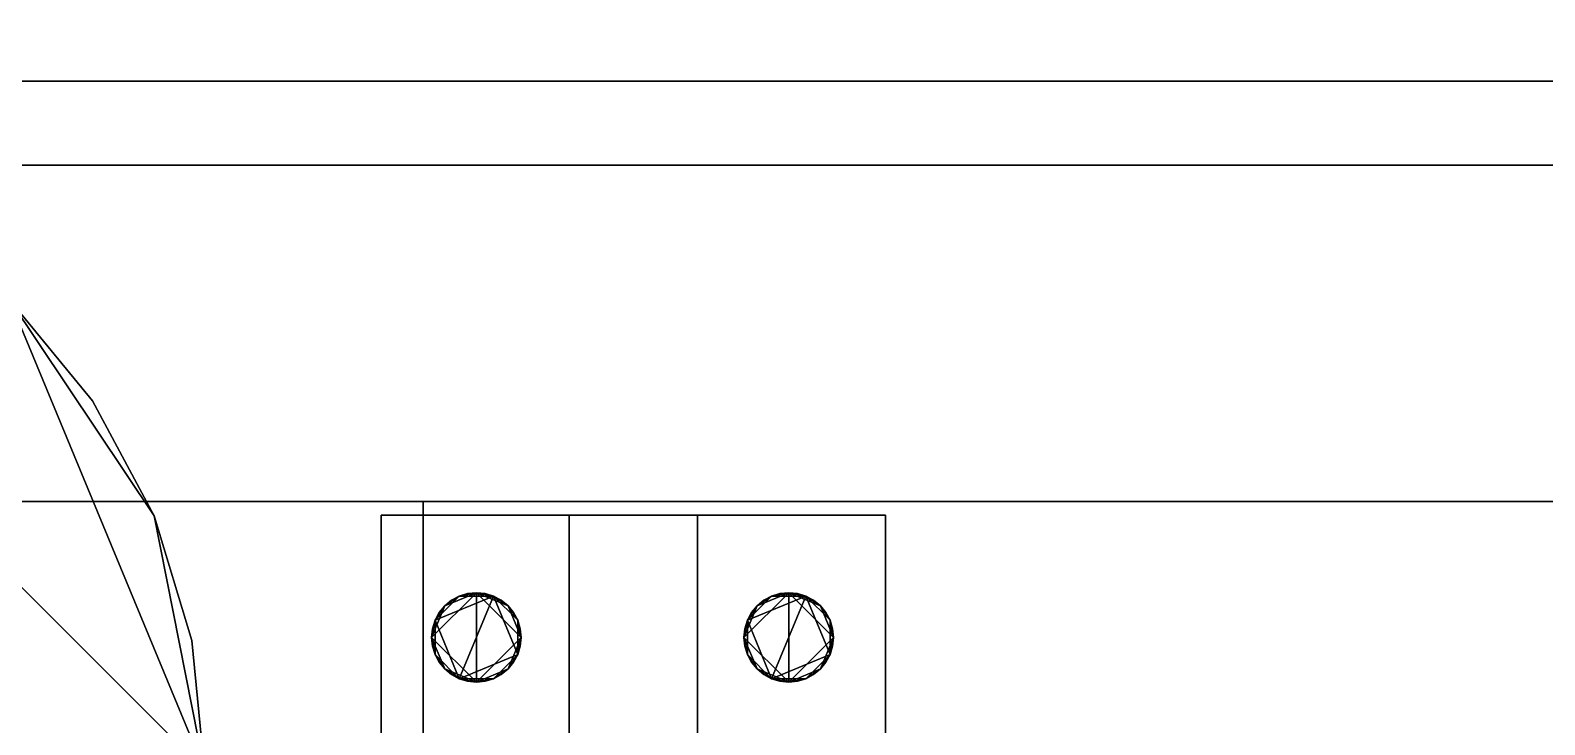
# Model space of a CAD drawing. Header units: metres. Extents: x 0 to 34.6, y -10.7 to 20.6.
# Drawn here: x 24.5533 to 24.7334, y 0.2235 to 0.3061 of the extents above; entities that cross this region are included whole.
import ezdxf

# ---------------------------------------------------------------- set-up
doc = ezdxf.new("R2010")
doc.units = ezdxf.units.M
doc.header["$MEASUREMENT"] = 0
doc.layers.get('0').update_dxf_attribs({"linetype": 'CONTINUOUS'})
doc.layers.add('PYDXF', color=90, linetype='CONTINUOUS')

msp = doc.modelspace()

# ---------------------------------------------------------------- linework, layer by layer
for points in [[(1.9, 0.3, 2.55), (29.75, 0.3, 2.55), (29.75, 0.3, 2.55), (1.9, 0.3, 2.55)], [(29.75, 0.3, 2.55), (1.9, 0.3, 2.55), (1.9, 0.29, 2.55), (29.76, 0.29, 2.55)], [(1.9, 0.3, 2.55), (29.75, 0.3, 2.55), (29.76, 0.29, 2.55), (1.9, 0.29, 2.55)], [(1.9, 0.3, 0.1), (1.9, 0.3, 0.1), (29.75, 0.3, 0.1)], [(24.57403, 0.21805, 0.1), (24.55088, 0.27395, 0.1), (24.49498, 0.2971, 0.1)], [(24.49498, 0.13901, 0.1), (24.57403, 0.21805, 0.1), (24.49498, 0.2971, 0.1)], [(1.9, 0.29, 2.55), (29.76, 0.29, 2.55), (29.76, 0.29, 2.55), (1.9, 0.29, 2.55)], [(24.55088, 0.27395), (24.55088, 0.27395), (24.56071, 0.26197)], [(24.55088, 0.27395, 0.1), (24.55088, 0.27395, 0.1), (24.56071, 0.26197, 0.1)], [(24.56801, 0.2483, 0.1), (24.56071, 0.26197, 0.1), (24.55088, 0.27395, 0.1)], [(24.57403, 0.21805, 0.1), (24.56801, 0.2483, 0.1), (24.55088, 0.27395, 0.1)], [(24.56071, 0.26197), (24.56071, 0.26197), (24.56801, 0.2483)], [(24.56071, 0.26197, 0.1), (24.56071, 0.26197, 0.1), (24.56801, 0.2483, 0.1)], [(24.38667, 0), (24.6, 0), (24.6, 0.25), (24.38667, 0.25)], [(24.38667, 0), (24.38667, 0.25), (24.6, 0.25), (24.6, 0)], [(24.6, 0), (24.6, 0.25), (26, 0.25), (26, 0)], [(24.6, 0), (26, 0), (26, 0.25), (24.6, 0.25)], [(24.56801, 0.2483), (24.56801, 0.2483), (24.57251, 0.23348)], [(24.56801, 0.2483, 0.1), (24.56801, 0.2483, 0.1), (24.57251, 0.23348, 0.1)], [(24.57403, 0.21805, 0.1), (24.57251, 0.23348, 0.1), (24.56801, 0.2483, 0.1)], [(24.61738, 0.24838, 2.5), (24.595, 0.24838, 2.5), (24.595, 0.24838, 2.5), (24.61738, 0.24838, 2.5)], [(24.595, 0.22157, 2.5), (24.61738, 0.22157, 2.5), (24.61738, 0.24838, 2.5), (24.595, 0.24838, 2.5)], [(24.595, 0.22157, 2.5), (24.595, 0.24838, 2.5), (24.61738, 0.24838, 2.5), (24.61738, 0.22157, 2.5)], [(24.595, 0.24838, 2.5), (24.595, 0.22157, 2.5), (24.595, 0.22157, 2.5), (24.595, 0.24838, 2.5)], [(24.63262, 0.24838, 2.5), (24.61738, 0.24838, 2.5), (24.61738, 0.24838, 2.5), (24.63262, 0.24838, 2.5)], [(24.61738, 0.22157, 2.5), (24.63262, 0.22157, 2.5), (24.63262, 0.24838, 2.5), (24.61738, 0.24838, 2.5)], [(24.61738, 0.22157, 2.5), (24.61738, 0.24838, 2.5), (24.63262, 0.24838, 2.5), (24.63262, 0.22157, 2.5)], [(24.63262, 0.22157, 2.5), (24.63262, 0.24838, 2.5), (24.655, 0.24838, 2.5), (24.655, 0.22157, 2.5)], [(24.63262, 0.22157, 2.5), (24.655, 0.22157, 2.5), (24.655, 0.24838, 2.5), (24.63262, 0.24838, 2.5)], [(24.655, 0.24838, 2.5), (24.63262, 0.24838, 2.5), (24.63262, 0.24838, 2.5), (24.655, 0.24838, 2.5)], [(24.655, 0.22157, 2.5), (24.655, 0.24838, 2.5), (24.655, 0.24838, 2.5), (24.655, 0.22157, 2.5)], [(24.60102, 0.23385, 2.5), (24.60258, 0.23761, 2.5), (24.60634, 0.23917, 2.5)], [(24.60634, 0.22854, 2.5), (24.60102, 0.23385, 2.5), (24.60634, 0.23917, 2.5)], [(24.60431, 0.23877, 2.5), (24.60258, 0.23761, 2.5), (24.60143, 0.23589, 2.5)], [(24.60838, 0.23877, 2.5), (24.60431, 0.23877, 2.5), (24.60143, 0.23589, 2.5)], [(24.60838, 0.23877, 2.5), (24.60143, 0.23589, 2.5), (24.60431, 0.22894, 2.5)], [(24.60258, 0.23761, 2.5), (24.60431, 0.23877, 2.5), (24.60634, 0.23917, 2.5)], [(24.60258, 0.23761, 2.5), (24.60339, 0.23828, 2.5), (24.60431, 0.23877, 2.5)], [(24.60431, 0.23877, 2.5), (24.60339, 0.23828, 2.5), (24.60258, 0.23761, 2.5)], [(24.60339, 0.23828, 2.5), (24.60258, 0.23761, 2.5), (24.60258, 0.23761, 2.5), (24.60339, 0.23828, 2.5)], [(24.60431, 0.23877, 2.5), (24.60339, 0.23828, 2.5), (24.60339, 0.23828, 2.5), (24.60431, 0.23877, 2.5)], [(24.60431, 0.23877, 2.5), (24.6053, 0.23907, 2.5), (24.60634, 0.23917, 2.5)], [(24.60634, 0.23917, 2.5), (24.6053, 0.23907, 2.5), (24.60431, 0.23877, 2.5)], [(24.60838, 0.23877, 2.5), (24.60634, 0.23917, 2.5), (24.60431, 0.23877, 2.5)], [(24.6053, 0.23907, 2.5), (24.60431, 0.23877, 2.5), (24.60431, 0.23877, 2.5), (24.6053, 0.23907, 2.5)], [(24.60431, 0.22894, 2.5), (24.61125, 0.23182, 2.5), (24.60838, 0.23877, 2.5)], [(24.60634, 0.23917, 2.5), (24.6053, 0.23907, 2.5), (24.6053, 0.23907, 2.5), (24.60634, 0.23917, 2.5)], [(24.60634, 0.23917, 2.5), (24.60738, 0.23907, 2.5), (24.60838, 0.23877, 2.5)], [(24.60634, 0.23917, 2.5), (24.60838, 0.23877, 2.5), (24.6101, 0.23761, 2.5)], [(24.60634, 0.23917, 2.5), (24.6101, 0.23761, 2.5), (24.61166, 0.23385, 2.5)], [(24.60634, 0.23917, 2.5), (24.61166, 0.23385, 2.5), (24.60634, 0.22854, 2.5)], [(24.60838, 0.23877, 2.5), (24.60738, 0.23907, 2.5), (24.60634, 0.23917, 2.5)], [(24.60738, 0.23907, 2.5), (24.60634, 0.23917, 2.5), (24.60634, 0.23917, 2.5), (24.60738, 0.23907, 2.5)], [(24.60838, 0.23877, 2.5), (24.60738, 0.23907, 2.5), (24.60738, 0.23907, 2.5), (24.60838, 0.23877, 2.5)], [(24.60838, 0.23877, 2.5), (24.60929, 0.23828, 2.5), (24.6101, 0.23761, 2.5)], [(24.6101, 0.23761, 2.5), (24.60929, 0.23828, 2.5), (24.60838, 0.23877, 2.5)], [(24.61125, 0.23589, 2.5), (24.6101, 0.23761, 2.5), (24.60838, 0.23877, 2.5)], [(24.61125, 0.23182, 2.5), (24.61125, 0.23589, 2.5), (24.60838, 0.23877, 2.5)], [(24.60929, 0.23828, 2.5), (24.60838, 0.23877, 2.5), (24.60838, 0.23877, 2.5), (24.60929, 0.23828, 2.5)], [(24.6101, 0.23761, 2.5), (24.60929, 0.23828, 2.5), (24.60929, 0.23828, 2.5), (24.6101, 0.23761, 2.5)], [(24.63816, 0.23385, 2.5), (24.63972, 0.23761, 2.5), (24.64348, 0.23917, 2.5)], [(24.64348, 0.22854, 2.5), (24.63816, 0.23385, 2.5), (24.64348, 0.23917, 2.5)], [(24.64145, 0.23877, 2.5), (24.63972, 0.23761, 2.5), (24.63857, 0.23589, 2.5)], [(24.64552, 0.23877, 2.5), (24.64145, 0.23877, 2.5), (24.63857, 0.23589, 2.5)], [(24.64552, 0.23877, 2.5), (24.63857, 0.23589, 2.5), (24.64145, 0.22894, 2.5)], [(24.63972, 0.23761, 2.5), (24.64145, 0.23877, 2.5), (24.64348, 0.23917, 2.5)], [(24.63972, 0.23761, 2.5), (24.64053, 0.23828, 2.5), (24.64145, 0.23877, 2.5)], [(24.64145, 0.23877, 2.5), (24.64053, 0.23828, 2.5), (24.63972, 0.23761, 2.5)], [(24.64053, 0.23828, 2.5), (24.63972, 0.23761, 2.5), (24.63972, 0.23761, 2.5), (24.64053, 0.23828, 2.5)], [(24.64145, 0.23877, 2.5), (24.64053, 0.23828, 2.5), (24.64053, 0.23828, 2.5), (24.64145, 0.23877, 2.5)], [(24.64145, 0.23877, 2.5), (24.64244, 0.23907, 2.5), (24.64348, 0.23917, 2.5)], [(24.64348, 0.23917, 2.5), (24.64244, 0.23907, 2.5), (24.64145, 0.23877, 2.5)], [(24.64552, 0.23877, 2.5), (24.64348, 0.23917, 2.5), (24.64145, 0.23877, 2.5)], [(24.64244, 0.23907, 2.5), (24.64145, 0.23877, 2.5), (24.64145, 0.23877, 2.5), (24.64244, 0.23907, 2.5)], [(24.64145, 0.22894, 2.5), (24.64839, 0.23182, 2.5), (24.64552, 0.23877, 2.5)], [(24.64348, 0.23917, 2.5), (24.64244, 0.23907, 2.5), (24.64244, 0.23907, 2.5), (24.64348, 0.23917, 2.5)], [(24.64348, 0.23917, 2.5), (24.64452, 0.23907, 2.5), (24.64552, 0.23877, 2.5)], [(24.64348, 0.23917, 2.5), (24.64552, 0.23877, 2.5), (24.64724, 0.23761, 2.5)], [(24.64348, 0.23917, 2.5), (24.64724, 0.23761, 2.5), (24.6488, 0.23385, 2.5)], [(24.64348, 0.23917, 2.5), (24.6488, 0.23385, 2.5), (24.64348, 0.22854, 2.5)], [(24.64552, 0.23877, 2.5), (24.64452, 0.23907, 2.5), (24.64348, 0.23917, 2.5)], [(24.64452, 0.23907, 2.5), (24.64348, 0.23917, 2.5), (24.64348, 0.23917, 2.5), (24.64452, 0.23907, 2.5)], [(24.64552, 0.23877, 2.5), (24.64452, 0.23907, 2.5), (24.64452, 0.23907, 2.5), (24.64552, 0.23877, 2.5)], [(24.64552, 0.23877, 2.5), (24.64643, 0.23828, 2.5), (24.64724, 0.23761, 2.5)], [(24.64724, 0.23761, 2.5), (24.64643, 0.23828, 2.5), (24.64552, 0.23877, 2.5)], [(24.64839, 0.23589, 2.5), (24.64724, 0.23761, 2.5), (24.64552, 0.23877, 2.5)], [(24.64839, 0.23182, 2.5), (24.64839, 0.23589, 2.5), (24.64552, 0.23877, 2.5)], [(24.64643, 0.23828, 2.5), (24.64552, 0.23877, 2.5), (24.64552, 0.23877, 2.5), (24.64643, 0.23828, 2.5)], [(24.64724, 0.23761, 2.5), (24.64643, 0.23828, 2.5), (24.64643, 0.23828, 2.5), (24.64724, 0.23761, 2.5)], [(24.60102, 0.23385, 2.5), (24.60143, 0.23589, 2.5), (24.60258, 0.23761, 2.5)], [(24.60143, 0.23589, 2.5), (24.60192, 0.23681, 2.5), (24.60258, 0.23761, 2.5)], [(24.60258, 0.23761, 2.5), (24.60192, 0.23681, 2.5), (24.60143, 0.23589, 2.5)], [(24.60192, 0.23681, 2.5), (24.60143, 0.23589, 2.5), (24.60143, 0.23589, 2.5), (24.60192, 0.23681, 2.5)], [(24.60258, 0.23761, 2.5), (24.60192, 0.23681, 2.5), (24.60192, 0.23681, 2.5), (24.60258, 0.23761, 2.5)], [(24.6101, 0.23761, 2.5), (24.61076, 0.23681, 2.5), (24.61125, 0.23589, 2.5)], [(24.6101, 0.23761, 2.5), (24.61125, 0.23589, 2.5), (24.61166, 0.23385, 2.5)], [(24.61125, 0.23589, 2.5), (24.61076, 0.23681, 2.5), (24.6101, 0.23761, 2.5)], [(24.61076, 0.23681, 2.5), (24.6101, 0.23761, 2.5), (24.6101, 0.23761, 2.5), (24.61076, 0.23681, 2.5)], [(24.61125, 0.23589, 2.5), (24.61076, 0.23681, 2.5), (24.61076, 0.23681, 2.5), (24.61125, 0.23589, 2.5)], [(24.63816, 0.23385, 2.5), (24.63857, 0.23589, 2.5), (24.63972, 0.23761, 2.5)], [(24.63857, 0.23589, 2.5), (24.63906, 0.23681, 2.5), (24.63972, 0.23761, 2.5)], [(24.63972, 0.23761, 2.5), (24.63906, 0.23681, 2.5), (24.63857, 0.23589, 2.5)], [(24.63906, 0.23681, 2.5), (24.63857, 0.23589, 2.5), (24.63857, 0.23589, 2.5), (24.63906, 0.23681, 2.5)], [(24.63972, 0.23761, 2.5), (24.63906, 0.23681, 2.5), (24.63906, 0.23681, 2.5), (24.63972, 0.23761, 2.5)], [(24.64724, 0.23761, 2.5), (24.6479, 0.23681, 2.5), (24.64839, 0.23589, 2.5)], [(24.64724, 0.23761, 2.5), (24.64839, 0.23589, 2.5), (24.6488, 0.23385, 2.5)], [(24.64839, 0.23589, 2.5), (24.6479, 0.23681, 2.5), (24.64724, 0.23761, 2.5)], [(24.6479, 0.23681, 2.5), (24.64724, 0.23761, 2.5), (24.64724, 0.23761, 2.5), (24.6479, 0.23681, 2.5)], [(24.64839, 0.23589, 2.5), (24.6479, 0.23681, 2.5), (24.6479, 0.23681, 2.5), (24.64839, 0.23589, 2.5)], [(24.60102, 0.23385, 2.5), (24.60113, 0.23489, 2.5), (24.60143, 0.23589, 2.5)], [(24.60143, 0.23589, 2.5), (24.60113, 0.23489, 2.5), (24.60102, 0.23385, 2.5)], [(24.60143, 0.23589, 2.5), (24.60102, 0.23385, 2.5), (24.60143, 0.23182, 2.5)], [(24.60113, 0.23489, 2.5), (24.60102, 0.23385, 2.5), (24.60102, 0.23385, 2.5), (24.60113, 0.23489, 2.5)], [(24.60143, 0.23589, 2.5), (24.60113, 0.23489, 2.5), (24.60113, 0.23489, 2.5), (24.60143, 0.23589, 2.5)], [(24.60143, 0.23589, 2.5), (24.60143, 0.23182, 2.5), (24.60431, 0.22894, 2.5)], [(24.61125, 0.23589, 2.5), (24.61156, 0.23489, 2.5), (24.61166, 0.23385, 2.5)], [(24.61166, 0.23385, 2.5), (24.61156, 0.23489, 2.5), (24.61125, 0.23589, 2.5)], [(24.61125, 0.23182, 2.5), (24.61166, 0.23385, 2.5), (24.61125, 0.23589, 2.5)], [(24.61156, 0.23489, 2.5), (24.61125, 0.23589, 2.5), (24.61125, 0.23589, 2.5), (24.61156, 0.23489, 2.5)], [(24.61166, 0.23385, 2.5), (24.61156, 0.23489, 2.5), (24.61156, 0.23489, 2.5), (24.61166, 0.23385, 2.5)], [(24.63816, 0.23385, 2.5), (24.63827, 0.23489, 2.5), (24.63857, 0.23589, 2.5)], [(24.63857, 0.23589, 2.5), (24.63827, 0.23489, 2.5), (24.63816, 0.23385, 2.5)], [(24.63857, 0.23589, 2.5), (24.63816, 0.23385, 2.5), (24.63857, 0.23182, 2.5)], [(24.63827, 0.23489, 2.5), (24.63816, 0.23385, 2.5), (24.63816, 0.23385, 2.5), (24.63827, 0.23489, 2.5)], [(24.63857, 0.23589, 2.5), (24.63827, 0.23489, 2.5), (24.63827, 0.23489, 2.5), (24.63857, 0.23589, 2.5)], [(24.63857, 0.23589, 2.5), (24.63857, 0.23182, 2.5), (24.64145, 0.22894, 2.5)], [(24.64839, 0.23589, 2.5), (24.64869, 0.23489, 2.5), (24.6488, 0.23385, 2.5)], [(24.6488, 0.23385, 2.5), (24.64869, 0.23489, 2.5), (24.64839, 0.23589, 2.5)], [(24.64839, 0.23182, 2.5), (24.6488, 0.23385, 2.5), (24.64839, 0.23589, 2.5)], [(24.64869, 0.23489, 2.5), (24.64839, 0.23589, 2.5), (24.64839, 0.23589, 2.5), (24.64869, 0.23489, 2.5)], [(24.6488, 0.23385, 2.5), (24.64869, 0.23489, 2.5), (24.64869, 0.23489, 2.5), (24.6488, 0.23385, 2.5)], [(24.57251, 0.23348), (24.57251, 0.23348), (24.57403, 0.21805)], [(24.57251, 0.23348, 0.1), (24.57251, 0.23348, 0.1), (24.57403, 0.21805, 0.1)], [(24.60143, 0.23182, 2.5), (24.60113, 0.23282, 2.5), (24.60102, 0.23385, 2.5)], [(24.60258, 0.2301, 2.5), (24.60143, 0.23182, 2.5), (24.60102, 0.23385, 2.5)], [(24.60634, 0.22854, 2.5), (24.60258, 0.2301, 2.5), (24.60102, 0.23385, 2.5)], [(24.60102, 0.23385, 2.5), (24.60113, 0.23282, 2.5), (24.60143, 0.23182, 2.5)], [(24.60102, 0.23385, 2.5), (24.60113, 0.23282, 2.5), (24.60113, 0.23282, 2.5), (24.60102, 0.23385, 2.5)], [(24.60113, 0.23282, 2.5), (24.60143, 0.23182, 2.5), (24.60143, 0.23182, 2.5), (24.60113, 0.23282, 2.5)], [(24.61166, 0.23385, 2.5), (24.6101, 0.2301, 2.5), (24.60634, 0.22854, 2.5)], [(24.61166, 0.23385, 2.5), (24.61125, 0.23182, 2.5), (24.6101, 0.2301, 2.5)], [(24.61166, 0.23385, 2.5), (24.61156, 0.23282, 2.5), (24.61125, 0.23182, 2.5)], [(24.61125, 0.23182, 2.5), (24.61156, 0.23282, 2.5), (24.61166, 0.23385, 2.5)], [(24.61125, 0.23182, 2.5), (24.61156, 0.23282, 2.5), (24.61156, 0.23282, 2.5), (24.61125, 0.23182, 2.5)], [(24.61156, 0.23282, 2.5), (24.61166, 0.23385, 2.5), (24.61166, 0.23385, 2.5), (24.61156, 0.23282, 2.5)], [(24.63857, 0.23182, 2.5), (24.63827, 0.23282, 2.5), (24.63816, 0.23385, 2.5)], [(24.63972, 0.2301, 2.5), (24.63857, 0.23182, 2.5), (24.63816, 0.23385, 2.5)], [(24.64348, 0.22854, 2.5), (24.63972, 0.2301, 2.5), (24.63816, 0.23385, 2.5)], [(24.63816, 0.23385, 2.5), (24.63827, 0.23282, 2.5), (24.63857, 0.23182, 2.5)], [(24.63816, 0.23385, 2.5), (24.63827, 0.23282, 2.5), (24.63827, 0.23282, 2.5), (24.63816, 0.23385, 2.5)], [(24.63827, 0.23282, 2.5), (24.63857, 0.23182, 2.5), (24.63857, 0.23182, 2.5), (24.63827, 0.23282, 2.5)], [(24.6488, 0.23385, 2.5), (24.64724, 0.2301, 2.5), (24.64348, 0.22854, 2.5)], [(24.6488, 0.23385, 2.5), (24.64839, 0.23182, 2.5), (24.64724, 0.2301, 2.5)], [(24.6488, 0.23385, 2.5), (24.64869, 0.23282, 2.5), (24.64839, 0.23182, 2.5)], [(24.64839, 0.23182, 2.5), (24.64869, 0.23282, 2.5), (24.6488, 0.23385, 2.5)], [(24.64839, 0.23182, 2.5), (24.64869, 0.23282, 2.5), (24.64869, 0.23282, 2.5), (24.64839, 0.23182, 2.5)], [(24.64869, 0.23282, 2.5), (24.6488, 0.23385, 2.5), (24.6488, 0.23385, 2.5), (24.64869, 0.23282, 2.5)], [(24.60258, 0.2301, 2.5), (24.60192, 0.2309, 2.5), (24.60143, 0.23182, 2.5)], [(24.60143, 0.23182, 2.5), (24.60192, 0.2309, 2.5), (24.60258, 0.2301, 2.5)], [(24.60143, 0.23182, 2.5), (24.60258, 0.2301, 2.5), (24.60431, 0.22894, 2.5)], [(24.60143, 0.23182, 2.5), (24.60192, 0.2309, 2.5), (24.60192, 0.2309, 2.5), (24.60143, 0.23182, 2.5)], [(24.60192, 0.2309, 2.5), (24.60258, 0.2301, 2.5), (24.60258, 0.2301, 2.5), (24.60192, 0.2309, 2.5)], [(24.60431, 0.22894, 2.5), (24.60838, 0.22894, 2.5), (24.61125, 0.23182, 2.5)], [(24.60838, 0.22894, 2.5), (24.6101, 0.2301, 2.5), (24.61125, 0.23182, 2.5)], [(24.61125, 0.23182, 2.5), (24.61076, 0.2309, 2.5), (24.6101, 0.2301, 2.5)], [(24.6101, 0.2301, 2.5), (24.61076, 0.2309, 2.5), (24.61125, 0.23182, 2.5)], [(24.6101, 0.2301, 2.5), (24.61076, 0.2309, 2.5), (24.61076, 0.2309, 2.5), (24.6101, 0.2301, 2.5)], [(24.61076, 0.2309, 2.5), (24.61125, 0.23182, 2.5), (24.61125, 0.23182, 2.5), (24.61076, 0.2309, 2.5)], [(24.63972, 0.2301, 2.5), (24.63906, 0.2309, 2.5), (24.63857, 0.23182, 2.5)], [(24.63857, 0.23182, 2.5), (24.63906, 0.2309, 2.5), (24.63972, 0.2301, 2.5)], [(24.63857, 0.23182, 2.5), (24.63972, 0.2301, 2.5), (24.64145, 0.22894, 2.5)], [(24.63857, 0.23182, 2.5), (24.63906, 0.2309, 2.5), (24.63906, 0.2309, 2.5), (24.63857, 0.23182, 2.5)], [(24.63906, 0.2309, 2.5), (24.63972, 0.2301, 2.5), (24.63972, 0.2301, 2.5), (24.63906, 0.2309, 2.5)], [(24.64145, 0.22894, 2.5), (24.64552, 0.22894, 2.5), (24.64839, 0.23182, 2.5)], [(24.64552, 0.22894, 2.5), (24.64724, 0.2301, 2.5), (24.64839, 0.23182, 2.5)], [(24.64839, 0.23182, 2.5), (24.6479, 0.2309, 2.5), (24.64724, 0.2301, 2.5)], [(24.64724, 0.2301, 2.5), (24.6479, 0.2309, 2.5), (24.64839, 0.23182, 2.5)], [(24.64724, 0.2301, 2.5), (24.6479, 0.2309, 2.5), (24.6479, 0.2309, 2.5), (24.64724, 0.2301, 2.5)], [(24.6479, 0.2309, 2.5), (24.64839, 0.23182, 2.5), (24.64839, 0.23182, 2.5), (24.6479, 0.2309, 2.5)], [(24.60431, 0.22894, 2.5), (24.60339, 0.22943, 2.5), (24.60258, 0.2301, 2.5)], [(24.60634, 0.22854, 2.5), (24.60431, 0.22894, 2.5), (24.60258, 0.2301, 2.5)], [(24.60258, 0.2301, 2.5), (24.60339, 0.22943, 2.5), (24.60431, 0.22894, 2.5)], [(24.60258, 0.2301, 2.5), (24.60339, 0.22943, 2.5), (24.60339, 0.22943, 2.5), (24.60258, 0.2301, 2.5)], [(24.60339, 0.22943, 2.5), (24.60431, 0.22894, 2.5), (24.60431, 0.22894, 2.5), (24.60339, 0.22943, 2.5)], [(24.60634, 0.22854, 2.5), (24.6053, 0.22864, 2.5), (24.60431, 0.22894, 2.5)], [(24.60431, 0.22894, 2.5), (24.6053, 0.22864, 2.5), (24.60634, 0.22854, 2.5)], [(24.60431, 0.22894, 2.5), (24.60634, 0.22854, 2.5), (24.60838, 0.22894, 2.5)], [(24.60431, 0.22894, 2.5), (24.6053, 0.22864, 2.5), (24.6053, 0.22864, 2.5), (24.60431, 0.22894, 2.5)], [(24.6101, 0.2301, 2.5), (24.60838, 0.22894, 2.5), (24.60634, 0.22854, 2.5)], [(24.60838, 0.22894, 2.5), (24.60738, 0.22864, 2.5), (24.60634, 0.22854, 2.5)], [(24.60634, 0.22854, 2.5), (24.60738, 0.22864, 2.5), (24.60838, 0.22894, 2.5)], [(24.60738, 0.22864, 2.5), (24.60838, 0.22894, 2.5), (24.60838, 0.22894, 2.5), (24.60738, 0.22864, 2.5)], [(24.6101, 0.2301, 2.5), (24.60929, 0.22943, 2.5), (24.60838, 0.22894, 2.5)], [(24.60838, 0.22894, 2.5), (24.60929, 0.22943, 2.5), (24.6101, 0.2301, 2.5)], [(24.60838, 0.22894, 2.5), (24.60929, 0.22943, 2.5), (24.60929, 0.22943, 2.5), (24.60838, 0.22894, 2.5)], [(24.60929, 0.22943, 2.5), (24.6101, 0.2301, 2.5), (24.6101, 0.2301, 2.5), (24.60929, 0.22943, 2.5)], [(24.64145, 0.22894, 2.5), (24.64053, 0.22943, 2.5), (24.63972, 0.2301, 2.5)], [(24.64348, 0.22854, 2.5), (24.64145, 0.22894, 2.5), (24.63972, 0.2301, 2.5)], [(24.63972, 0.2301, 2.5), (24.64053, 0.22943, 2.5), (24.64145, 0.22894, 2.5)], [(24.63972, 0.2301, 2.5), (24.64053, 0.22943, 2.5), (24.64053, 0.22943, 2.5), (24.63972, 0.2301, 2.5)], [(24.64053, 0.22943, 2.5), (24.64145, 0.22894, 2.5), (24.64145, 0.22894, 2.5), (24.64053, 0.22943, 2.5)], [(24.64348, 0.22854, 2.5), (24.64244, 0.22864, 2.5), (24.64145, 0.22894, 2.5)], [(24.64145, 0.22894, 2.5), (24.64244, 0.22864, 2.5), (24.64348, 0.22854, 2.5)], [(24.64145, 0.22894, 2.5), (24.64348, 0.22854, 2.5), (24.64552, 0.22894, 2.5)], [(24.64145, 0.22894, 2.5), (24.64244, 0.22864, 2.5), (24.64244, 0.22864, 2.5), (24.64145, 0.22894, 2.5)], [(24.64724, 0.2301, 2.5), (24.64552, 0.22894, 2.5), (24.64348, 0.22854, 2.5)], [(24.64552, 0.22894, 2.5), (24.64452, 0.22864, 2.5), (24.64348, 0.22854, 2.5)], [(24.64348, 0.22854, 2.5), (24.64452, 0.22864, 2.5), (24.64552, 0.22894, 2.5)], [(24.64452, 0.22864, 2.5), (24.64552, 0.22894, 2.5), (24.64552, 0.22894, 2.5), (24.64452, 0.22864, 2.5)], [(24.64724, 0.2301, 2.5), (24.64643, 0.22943, 2.5), (24.64552, 0.22894, 2.5)], [(24.64552, 0.22894, 2.5), (24.64643, 0.22943, 2.5), (24.64724, 0.2301, 2.5)], [(24.64552, 0.22894, 2.5), (24.64643, 0.22943, 2.5), (24.64643, 0.22943, 2.5), (24.64552, 0.22894, 2.5)], [(24.64643, 0.22943, 2.5), (24.64724, 0.2301, 2.5), (24.64724, 0.2301, 2.5), (24.64643, 0.22943, 2.5)], [(24.6053, 0.22864, 2.5), (24.60634, 0.22854, 2.5), (24.60634, 0.22854, 2.5), (24.6053, 0.22864, 2.5)], [(24.60634, 0.22854, 2.5), (24.60738, 0.22864, 2.5), (24.60738, 0.22864, 2.5), (24.60634, 0.22854, 2.5)], [(24.64244, 0.22864, 2.5), (24.64348, 0.22854, 2.5), (24.64348, 0.22854, 2.5), (24.64244, 0.22864, 2.5)], [(24.64348, 0.22854, 2.5), (24.64452, 0.22864, 2.5), (24.64452, 0.22864, 2.5), (24.64348, 0.22854, 2.5)]]:
    msp.add_3dface(points)
at = {"layer": 'PYDXF', "linetype": 'Continuous', "elevation": 0.1}
msp.add_lwpolyline([(29.76, 2.41), (29.76, 0.29), (0.24, 0.29), (0.24, 7.36217), (1.91, 7.36217), (1.9, 2.4)], close=True, dxfattribs=at)

doc.saveas('drawing.dxf')
